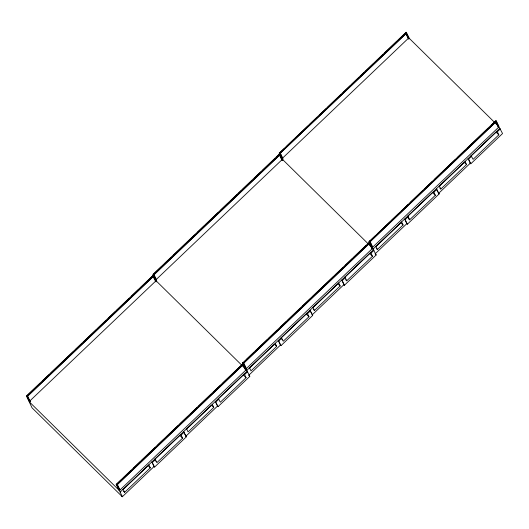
<?xml version="1.0" encoding="UTF-8"?>
<svg xmlns="http://www.w3.org/2000/svg" width="529" height="529" viewBox="0 0 529 529"><rect width="100%" height="100%" fill="white"/><g stroke="black" fill="none" stroke-linecap="round" stroke-linejoin="round"><path stroke-width="0.79" d="M280.225 155.295L279.206 153.139L406.133 32.249L409.347 38.425L498.536 126.286L495.865 120.638L369.05 241.76L375.59 235.531M279.894 152.815L284.066 148.841M287.042 146.004L293.602 139.755M295.387 138.056L307.904 126.133M309.696 124.427L316.851 117.617M319.827 114.78L326.386 108.531M327.577 107.394L340.689 94.909M343.076 92.635L350.224 85.824M352.016 84.118L359.171 77.307M360.361 76.169L363.939 72.764M365.129 71.633L373.474 63.685M376.456 60.842L383.009 54.599M384.801 52.893L396.724 41.54M398.509 39.84L405.664 33.023M406.675 32.785L152.828 274.564L153.919 275.642L156.591 281.283L156.009 281.831L153.225 276.561M161.861 266.292L153.516 274.24L154.058 274.782M164.836 263.455L171.396 257.213M173.181 255.507L185.699 243.585M186.896 242.447L194.639 235.068M197.621 232.231L204.181 225.989M205.966 224.283L218.484 212.36M220.871 210.092L228.019 203.275M230.406 201.007L236.966 194.765M238.156 193.627L241.733 190.222M242.923 189.084L251.268 181.136M254.251 178.299L260.804 172.051M262.596 170.351L275.113 158.429M276.303 157.292L279.286 154.455L279.828 154.99L153.483 275.331M406.206 33.565L279.755 153.674M495.865 120.638L496.414 121.181L242.566 362.96L243.657 364.038L249.794 376.397L218.06 406.629L215.316 401.451L217.512 406.087L185.97 436.134L186.32 436.855L183.583 431.677L186.32 436.855L154.594 467.074L151.856 461.896L154.051 466.532L122.325 496.751L32.038 407.819L26.45 395.996L280.297 154.217L279.206 153.139M27.138 395.672L39.655 383.75M42.631 380.913L49.19 374.664M50.976 372.965L63.493 361.043M64.69 359.905L73.035 351.957M75.416 349.682L81.975 343.44M83.761 341.734L96.278 329.812M98.063 328.112L105.813 320.733M108.2 318.458L115.355 311.647M116.545 310.51L129.063 298.587M131.443 296.319L138.598 289.508M140.985 287.234L152.901 275.88M119.395 490.568L29.664 402.172L26.999 396.532L153.919 275.642M27.105 396.757L153.45 276.422M405.981 33.704L408.223 38.438L282.453 158.231L280.211 153.489M244.643 368.025L156.042 280.747L156.617 280.198L156.075 279.656L281.845 159.87L279.286 154.455M408.223 38.438L408.765 38.981L409.347 38.425M29.664 402.172L30.239 401.623L29.697 401.088L155.466 281.296M281.845 159.87L282.387 160.406L282.969 159.857L280.297 154.217M377.375 233.825L389.893 221.902M391.083 220.772L398.833 213.392M401.815 210.549L408.375 204.306M410.16 202.6L422.678 190.678M424.463 188.979L432.213 181.599M434.6 179.324L441.153 173.082M442.945 171.376L455.462 159.454M457.843 157.186L464.998 150.375M467.385 148.1L488.241 128.23M491.223 125.393L495.395 121.419M246.825 359.231L253.384 352.982M255.765 350.714L267.687 339.36M268.877 338.223L277.222 330.275M280.205 327.438L286.163 321.758M287.955 320.058L300.472 308.136M302.257 306.43L310.007 299.05M312.394 296.782L319.542 289.965M320.739 288.834L333.257 276.912M335.637 274.637L342.792 267.826M345.173 265.558L352.327 258.741M353.517 257.61L366.035 245.687M372.733 247.162L370.174 241.746L495.944 121.954L498.503 127.37L372.733 247.162L372.185 246.62M119.977 490.019L117.418 484.604L243.188 364.812L245.747 370.227L119.977 490.019L119.428 489.477L118.853 490.026L116.188 484.385L370.036 242.606L368.944 241.528M121.637 479.519L116.294 484.617L116.836 485.153M124.024 477.251L131.179 470.44M133.559 468.165L140.714 461.354M141.904 460.217L155.017 447.732M157.999 444.889L163.957 439.215M166.344 436.941L178.266 425.587M180.052 423.888L187.802 416.502M190.784 413.665L197.337 407.423M198.534 406.285L211.045 394.363M213.432 392.095L220.586 385.277M222.967 383.009L230.122 376.198M231.312 375.061L242.639 364.276M369.566 243.386L243.796 363.172L246.355 368.587L372.125 248.802L369.017 242.844L372.125 248.802M121.597 495.283L122.325 496.751L116.73 484.928L243.657 364.038M371.576 248.26L372.158 247.711L372.885 249.258L499.812 128.368L496.414 121.181M375.769 246.765L400.883 222.841L403.072 224.99L377.356 249.49L376.258 248.412M407.495 216.546L432.61 192.622L435.341 195.313L409.625 219.806L408.533 218.728M439.222 186.327L464.343 162.403L466.525 164.559L440.809 189.051L439.718 187.974M470.962 156.095L496.096 132.157L498.827 134.849L473.098 159.355L471.088 155.724M370.036 242.606L373.434 249.794L246.507 370.684L245.773 369.136M438.726 193.277L439.077 193.998L436.339 188.82L439.077 193.998L407.35 224.217L405.161 219.575L408.163 216.711L407.621 216.176M435.341 195.313L433.879 192.219L436.888 189.356M499.812 128.368L502.55 133.546L470.817 163.772L468.621 159.13L471.637 156.26M498.827 134.849L497.366 131.754L500.355 128.904M249.39 368.191L274.505 344.267L276.693 346.422L250.977 370.915L249.509 367.82M281.117 337.978L306.231 314.047L308.962 316.739L283.246 341.231L281.243 337.601M312.844 307.759L337.958 283.828L340.147 285.984L314.431 310.477L313.333 309.399M344.584 277.52L369.718 253.589L372.449 256.274L346.72 280.78L345.629 279.709M120.129 492.115L247.056 371.226M312.348 314.702L312.699 315.423L309.961 310.245L312.699 315.423L280.972 345.642L278.783 341.007L281.785 338.143M308.962 316.739L307.501 313.651L310.51 310.788M373.434 249.794L376.172 254.971L344.439 285.197L342.243 280.562L345.258 277.692L344.71 277.15M372.449 256.274L370.988 253.186L373.977 250.336M123.012 489.623L148.127 465.699L150.315 467.848L124.593 492.34L123.502 491.269M154.739 459.403L179.853 435.479L182.584 438.171L156.868 462.663L154.858 459.033M186.466 429.184L211.58 405.26L213.769 407.409L188.053 431.909L186.592 428.814M218.206 398.952L243.34 375.015L246.071 377.706L220.342 402.212L218.332 398.582M152.405 462.432L155.407 459.569M182.584 438.171L181.123 435.076L184.132 432.213M215.865 401.987L218.88 399.117M246.071 377.706L244.61 374.611L247.598 371.761M405.161 219.575L404.612 219.039L406.808 223.674L375.081 253.894L376.172 254.971M438.534 193.455L470.268 163.23L468.079 158.594L468.621 159.13M278.783 341.007L278.234 340.464L280.43 345.106L248.703 375.326L249.794 376.397M312.156 314.887L343.89 284.662L341.694 280.02L342.243 280.562M470.076 163.415L470.817 163.772L470.268 163.23M343.698 284.84L344.439 285.197L343.89 284.662M217.32 406.272L218.06 406.629L217.512 406.087M405.551 32.798L408.765 38.981M498.503 127.37L495.719 122.093M496.817 131.218L497.366 131.754M433.337 191.683L433.879 192.219M407.859 217.307L408.957 218.384M406.808 223.674L407.35 224.217M370.069 241.522L369.52 240.979L370.174 241.746M279.173 154.23L282.387 160.406M282.969 159.857L371.609 247.175M370.439 252.644L370.988 253.186M306.959 313.108L307.501 313.651M281.481 338.739L282.579 339.81M280.43 345.106L280.972 345.642M243.69 362.947L243.142 362.411L242.672 363.185L243.214 363.721M152.795 275.655L156.009 281.831M245.806 368.052L246.355 368.587M245.747 370.227L242.956 364.95M244.061 374.076L244.61 374.611M180.581 434.54L181.123 435.076M155.103 460.164L156.194 461.242M154.051 466.532L154.594 467.074M117.312 484.372L116.869 484.061M26.45 395.996L26.999 396.532M116.188 484.385L116.73 484.928M406.133 32.249L408.851 37.995M465.064 161.464L466.525 164.559M439.348 185.957L440.809 189.051M408.163 216.711L409.625 219.806M401.61 221.902L403.072 224.99M375.894 246.395L377.356 249.49M369.95 241.885L371.867 245.945M369.487 242.07L371.834 247.036M345.258 277.692L346.72 280.78M280.33 153.126L282.995 158.766L282.42 159.315L280.178 154.58M338.686 282.889L340.147 285.984M312.97 307.382L314.431 310.477M275.232 343.328L276.693 346.422M243.571 363.311L245.489 367.371M243.109 363.496L244.497 366.432M242.566 362.96L244.272 366.571M153.952 274.551L156.617 280.198M153.833 274.921L156.075 279.656M153.377 275.106L156.042 280.747M212.308 404.321L213.769 407.409M148.854 464.76L150.315 467.848M123.131 489.252L124.593 492.34M118.152 486.773L119.111 488.803M27.574 395.983L30.239 401.623M27.773 397.021L29.697 401.088"/></g></svg>
